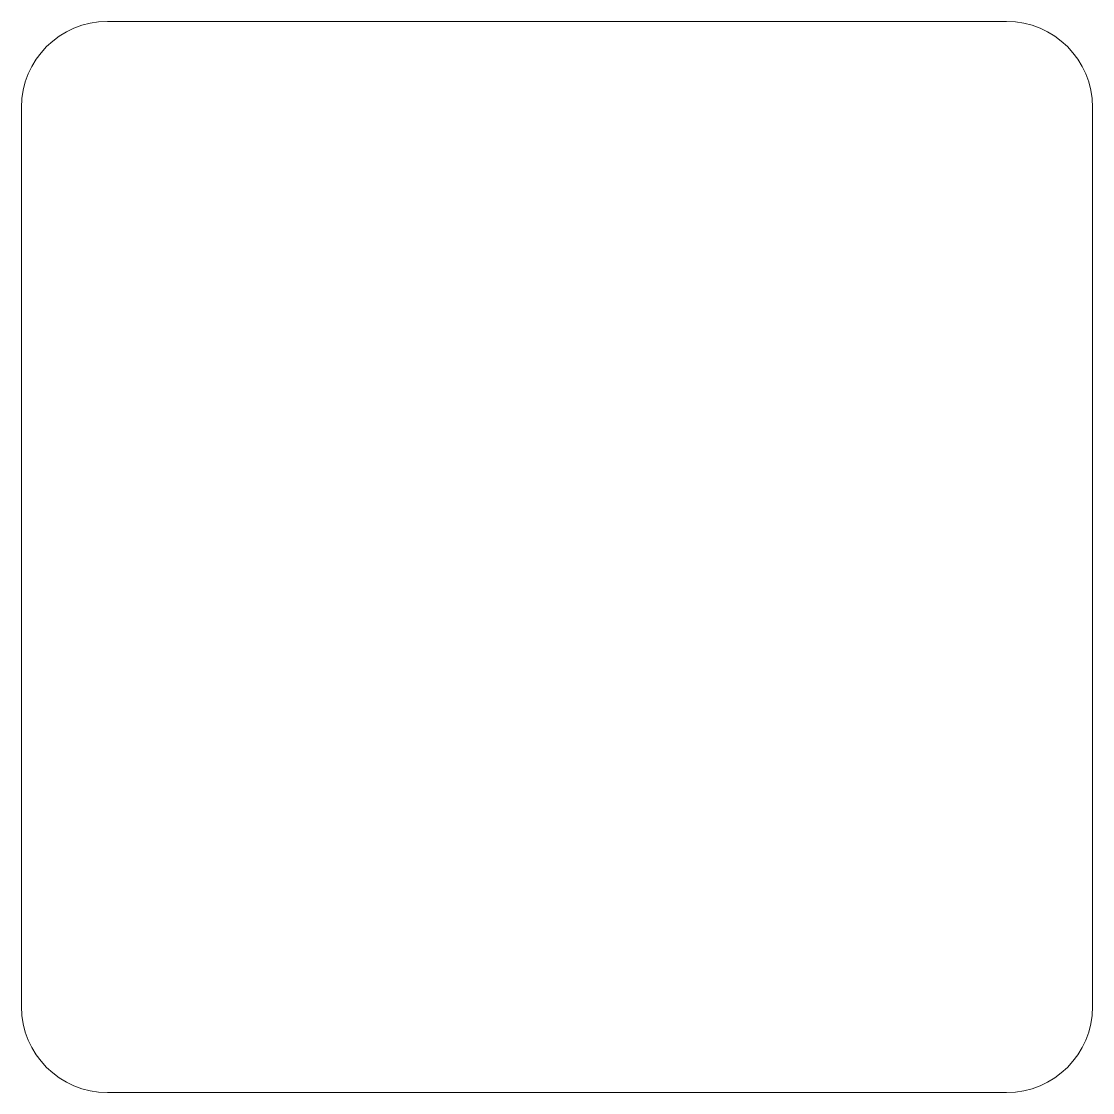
# Model space of a CAD drawing. Header units: millimetres. Extents: x 0 to 20, y -20 to 0.
import ezdxf

# ---------------------------------------------------------------- set-up
doc = ezdxf.new("R2010")
doc.units = ezdxf.units.MM
doc.header["$MEASUREMENT"] = 0
doc.layers.add('_U+30EC_U+30A4_U+30E4_U+30FC 1', color=7, linetype='Continuous')

msp = doc.modelspace()

# ---------------------------------------------------------------- linework, layer by layer
at = {"layer": '_U+30EC_U+30A4_U+30E4_U+30FC 1', "color": 29, "lineweight": 9}
msp.add_open_spline([(18.395, -20), (18.395, -20), (1.605, -20), (1.605, -20), (0.719, -20), (0, -19.281), (0, -18.395), (0, -18.395), (0, -1.605), (0, -1.605), (0, -0.719), (0.719, 0), (1.605, 0), (1.605, 0), (18.395, 0), (18.395, 0), (19.281, 0), (20, -0.719), (20, -1.605), (20, -1.605), (20, -18.395), (20, -18.395), (20, -19.281), (19.281, -20), (18.395, -20)], degree=3, knots=[0, 0, 0, 0, 1, 1, 1, 2, 2, 2, 3, 3, 3, 4, 4, 4, 5, 5, 5, 6, 6, 6, 7, 7, 7, 8, 8, 8, 8], dxfattribs=at)

doc.saveas('drawing.dxf')
